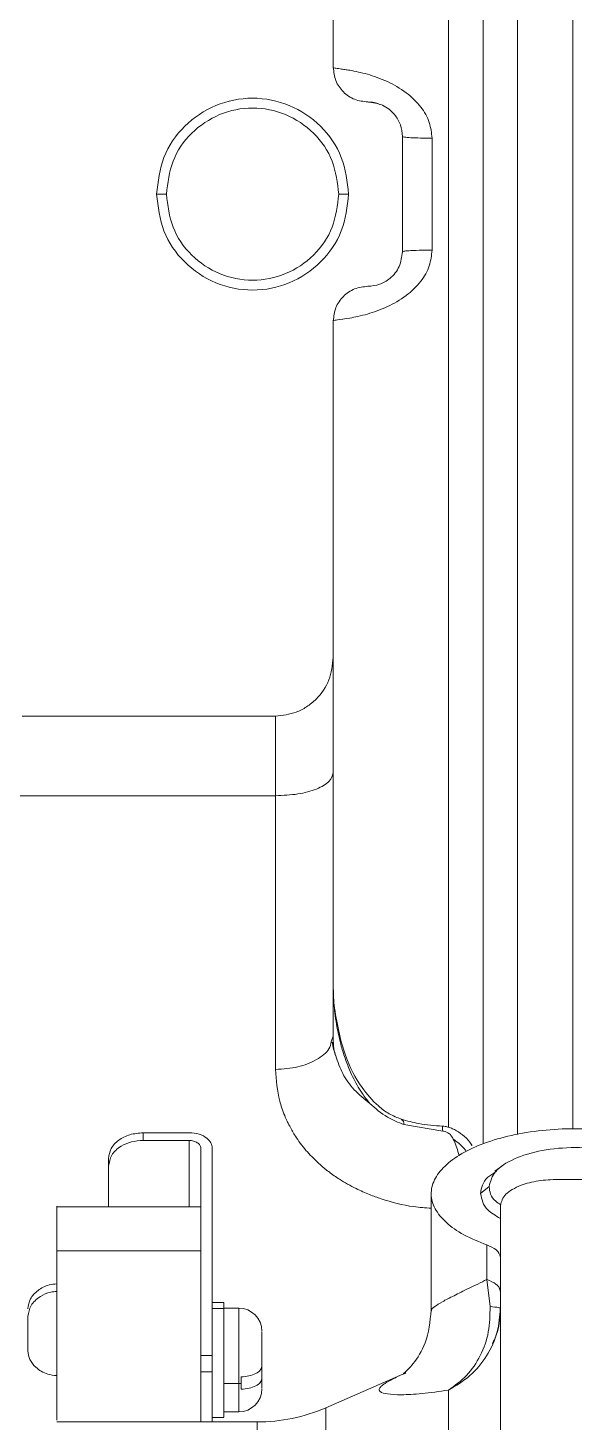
# Model space of a CAD drawing. Header units: millimetres. Extents: x 169 to 14583, y -399 to 10804.
# Drawn here: x 9171.5 to 9218.9, y 6386.2 to 6507.2 of the extents above; entities that cross this region are included whole.
import ezdxf

# ---------------------------------------------------------------- set-up
doc = ezdxf.new("R2010")
doc.units = ezdxf.units.MM
doc.header["$LTSCALE"] = 35

msp = doc.modelspace()

# ---------------------------------------------------------------- linework, layer by layer
at = {"color": 7, "linetype": 'Continuous', "lineweight": 18}
for p, q in [((9197.967, 6503.797), (9197.967, 6519.902)), ((9203.967, 6497.797), (9203.967, 6487.797)), ((9206.539, 6487.947), (9206.539, 6497.647)), ((9183.492, 6492.797), (9182.64, 6492.797)), ((9199.295, 6492.797), (9198.442, 6492.797)), ((9197.967, 6452.589), (9197.967, 6481.797)), ((9170.967, 6447.501), (9192.967, 6447.501)), ((9150.967, 6440.58), (9192.967, 6440.58)), ((9197.796, 6419.224), (9197.967, 6419.722)), ((9197.967, 6419.372), (9197.967, 6418.762)), ((9204.105, 6412.031), (9207.461, 6411.466)), ((9181.467, 6410.661), (9181.467, 6411.328)), ((9181.467, 6411.328), (9185.467, 6411.328)), ((9185.467, 6410.661), (9181.467, 6410.661)), ((9185.467, 6404.894), (9185.467, 6410.661)), ((9186.467, 6409.995), (9186.467, 6391.994)), ((9187.467, 6409.995), (9187.467, 6395.328)), ((9178.467, 6408.425), (9178.467, 6409.092)), ((9178.467, 6404.894), (9178.467, 6408.425)), ((9212.607, 6408.44), (9211.98, 6407.99)), ((9217.467, 6407.282), (9227.467, 6407.282)), ((9206.467, 6406.045), (9206.467, 6395.883)), ((9211.492, 6406.669), (9210.756, 6406.044)), ((9186.467, 6404.894), (9173.967, 6404.894)), ((9212.467, 6405.026), (9212.467, 6367.138)), ((9173.967, 6401.075), (9186.467, 6401.075)), ((9173.967, 6401.075), (9173.967, 6386.374)), ((9211.306, 6401.589), (9211.306, 6398.591)), ((9211.306, 6398.591), (9211.575, 6396.242)), ((9188.467, 6396.6), (9187.467, 6396.6)), ((9187.467, 6396.063), (9188.467, 6396.063)), ((9189.767, 6396.101), (9188.467, 6396.101)), ((9171.467, 6392.4), (9171.467, 6395.382)), ((9187.467, 6395.328), (9187.467, 6391.994)), ((9191.767, 6394.058), (9191.767, 6394.038)), ((9191.767, 6394.058), (9191.767, 6394.012)), ((9191.767, 6394.03), (9191.767, 6394.038)), ((9191.767, 6393.563), (9191.767, 6393.517)), ((9191.767, 6393.496), (9191.767, 6393.517)), ((9186.467, 6391.994), (9186.467, 6391.288)), ((9186.467, 6391.994), (9187.467, 6391.994)), ((9186.467, 6391.288), (9186.467, 6386.222)), ((9187.467, 6391.994), (9187.467, 6390.582)), ((9191.767, 6390.795), (9191.767, 6391.336)), ((9186.467, 6390.582), (9187.467, 6390.582)), ((9187.467, 6390.582), (9187.467, 6386.222)), ((9189.967, 6390.129), (9189.967, 6389.576)), ((9191.767, 6389.971), (9191.767, 6390.795)), ((9204.269, 6390.478), (9197.323, 6387.462)), ((9189.767, 6389.571), (9188.467, 6389.571)), ((9189.967, 6389.576), (9189.967, 6389.058)), ((9191.767, 6389.639), (9191.767, 6389.19)), ((9191.767, 6389.144), (9191.767, 6389.19)), ((9191.351, 6386.222), (9173.967, 6386.222)), ((9187.467, 6386.602), (9188.467, 6386.602)), ((9188.467, 6387.101), (9189.767, 6387.101))]:
    msp.add_line(p, q, dxfattribs=at)
for centre, radius, start, end in [((9189.767, 6394.101), 2, 0, 90), ((9189.767, 6389.101), 2, 270, 0), ((9191.351, 6401.222), 15, 270, 293.47099)]:
    msp.add_arc(centre, radius, start, end, dxfattribs=at)
for points, knots in [([(9207.967, 6588.797), (9207.967, 6588.681), (9207.967, 6588.448), (9207.967, 6586.572), (9207.967, 6583.604), (9207.967, 6579.471), (9207.967, 6574.254), (9207.967, 6568.01), (9207.967, 6560.822), (9207.967, 6552.778), (9207.967, 6543.979), (9207.967, 6534.537), (9207.967, 6524.57), (9207.967, 6514.204), (9207.967, 6503.568), (9207.967, 6492.797), (9207.967, 6482.026), (9207.967, 6471.39), (9207.967, 6461.024), (9207.967, 6451.057), (9207.967, 6441.616), (9207.967, 6432.813), (9207.967, 6424.786), (9207.967, 6417.646), (9207.967, 6413.719), (9207.967, 6411.803)], [0, 0, 0, 0, 0.04356685, 0.0871337, 0.13070056, 0.17426741, 0.21783426, 0.26140111, 0.30496796, 0.34853482, 0.39210167, 0.43566852, 0.47923537, 0.52280222, 0.56636907, 0.60993593, 0.65350278, 0.69706963, 0.74063648, 0.78420333, 0.82777019, 0.87133704, 0.91490389, 0.95847074, 1, 1, 1, 1]), ([(9210.967, 6588.797), (9210.967, 6588.708), (9210.967, 6588.53), (9210.967, 6587.093), (9210.967, 6584.814), (9210.967, 6581.631), (9210.967, 6577.598), (9210.967, 6572.746), (9210.967, 6567.125), (9210.967, 6560.788), (9210.967, 6553.797), (9210.967, 6546.218), (9210.967, 6538.124), (9210.967, 6529.594), (9210.967, 6520.709), (9210.967, 6511.556), (9210.967, 6502.222), (9210.967, 6492.797), (9210.967, 6483.372), (9210.967, 6474.038), (9210.967, 6464.885), (9210.967, 6456), (9210.967, 6447.47), (9210.967, 6439.376), (9210.967, 6431.799), (9210.967, 6424.799), (9210.967, 6418.493), (9210.967, 6413.639), (9210.967, 6411.215), (9210.967, 6410.366)], [0, 0, 0, 0, 0.0376806, 0.0753612, 0.1130418, 0.1507224, 0.188403, 0.2260836, 0.2637642, 0.3014448, 0.3391255, 0.3768061, 0.4144867, 0.4521673, 0.4898479, 0.5275285, 0.5652091, 0.6028897, 0.6405703, 0.6782509, 0.7159315, 0.7536121, 0.7912927, 0.8289733, 0.8666539, 0.9043345, 0.9420152, 0.9796958, 1, 1, 1, 1]), ([(9213.967, 6585.797), (9213.967, 6585.683), (9213.967, 6585.456), (9213.967, 6583.636), (9213.967, 6580.766), (9213.967, 6576.762), (9213.967, 6571.703), (9213.967, 6565.658), (9213.967, 6558.697), (9213.967, 6550.901), (9213.967, 6542.377), (9213.967, 6533.233), (9213.967, 6523.577), (9213.967, 6513.533), (9213.967, 6503.232), (9213.967, 6492.797), (9213.967, 6482.362), (9213.967, 6472.061), (9213.967, 6462.017), (9213.967, 6452.361), (9213.967, 6443.216), (9213.967, 6434.696), (9213.967, 6426.889), (9213.967, 6419.966), (9213.967, 6414.669), (9213.967, 6412.111), (9213.967, 6411.183)], [0, 0, 0, 0, 0.0424381, 0.0848541, 0.1272763, 0.1697223, 0.2121452, 0.2545615, 0.2969985, 0.3394355, 0.3818518, 0.4242746, 0.4667208, 0.5091436, 0.5515599, 0.593997, 0.636434, 0.6788503, 0.7212731, 0.7637193, 0.8061421, 0.8485584, 0.8909955, 0.9334324, 0.9758487, 1, 1, 1, 1]), ([(9218.767, 6581.047), (9218.767, 6580.94), (9218.767, 6580.726), (9218.767, 6579.002), (9218.767, 6576.273), (9218.767, 6572.474), (9218.767, 6567.678), (9218.767, 6561.939), (9218.767, 6555.33), (9218.767, 6547.936), (9218.767, 6539.848), (9218.767, 6531.168), (9218.767, 6522.005), (9218.767, 6512.476), (9218.767, 6502.699), (9218.767, 6492.797), (9218.767, 6482.895), (9218.767, 6473.118), (9218.767, 6463.589), (9218.767, 6454.426), (9218.767, 6445.747), (9218.767, 6437.658), (9218.767, 6430.267), (9218.767, 6423.645), (9218.767, 6417.955), (9218.767, 6413.93), (9218.767, 6412.193), (9218.767, 6411.674)], [0, 0, 0, 0, 0.0409401, 0.0818802, 0.1228203, 0.1637604, 0.2047005, 0.2456406, 0.2865807, 0.3275208, 0.3684609, 0.409401, 0.4503411, 0.4912812, 0.5322213, 0.5731614, 0.6141015, 0.6550416, 0.6959817, 0.7369218, 0.7778619, 0.818802, 0.8597421, 0.9006822, 0.9416223, 0.9825624, 1, 1, 1, 1]), ([(9200.967, 6500.797), (9200.574, 6500.843), (9199.789, 6500.936), (9198.795, 6501.625), (9198.106, 6502.62), (9198.014, 6503.405), (9197.967, 6503.797)], [0, 0, 0, 0, 0.2502322, 0.5000223, 0.7500215, 1, 1, 1, 1]), ([(9206.539, 6497.647), (9206.49, 6498.11), (9206.387, 6499.089), (9205.557, 6500.481), (9204.259, 6501.712), (9202.585, 6502.661), (9201.163, 6503.156), (9200.106, 6503.417), (9199.46, 6503.541), (9198.945, 6503.621), (9198.572, 6503.673), (9198.298, 6503.711), (9198.038, 6503.75), (9197.996, 6503.778), (9197.967, 6503.797)], [0, 0, 0, 0, 0.0817126, 0.1729314, 0.2791588, 0.3989677, 0.531831, 0.6014224, 0.6794444, 0.7313643, 0.7923214, 0.8475912, 0.8946587, 1, 1, 1, 1]), ([(9198.442, 6492.797), (9198.327, 6493.774), (9198.097, 6495.728), (9196.379, 6498.224), (9193.901, 6499.872), (9190.967, 6500.472), (9188.033, 6499.872), (9185.554, 6498.224), (9183.838, 6495.728), (9183.608, 6493.774), (9183.492, 6492.797)], [0, 0, 0, 0, 0.1250475, 0.2500062, 0.3750071, 0.5000045, 0.6250053, 0.7500027, 0.8750034, 1, 1, 1, 1]), ([(9200.967, 6500.797), (9200.995, 6500.795), (9201.05, 6500.791), (9201.384, 6500.801), (9201.832, 6500.653), (9202.015, 6500.593)], [0, 0, 0, 0, 0.3831353, 0.7484089, 1, 1, 1, 1]), ([(9200.967, 6500.797), (9201.407, 6500.741), (9202.288, 6500.627), (9203.274, 6499.824), (9203.862, 6498.835), (9203.932, 6498.143), (9203.967, 6497.797)], [0, 0, 0, 0, 0.279619, 0.5592379, 0.779619, 1, 1, 1, 1]), ([(9183.492, 6492.797), (9183.607, 6491.82), (9183.838, 6489.866), (9185.555, 6487.37), (9188.033, 6485.722), (9190.967, 6485.122), (9193.901, 6485.722), (9196.38, 6487.37), (9198.096, 6489.866), (9198.327, 6491.82), (9198.442, 6492.797)], [0, 0, 0, 0, 0.1250475, 0.2500062, 0.3750071, 0.5000045, 0.6250053, 0.7500027, 0.8750034, 1, 1, 1, 1]), ([(9197.967, 6481.797), (9197.997, 6481.816), (9198.042, 6481.845), (9198.457, 6481.906), (9199.271, 6482.008), (9200.822, 6482.32), (9202.584, 6482.933), (9204.259, 6483.883), (9205.557, 6485.113), (9206.387, 6486.505), (9206.49, 6487.484), (9206.539, 6487.947)], [0, 0, 0, 0, 0.1054369, 0.162125, 0.3203771, 0.4677477, 0.6007207, 0.7206276, 0.826941, 0.9182235, 1, 1, 1, 1]), ([(9203.967, 6487.797), (9203.911, 6487.357), (9203.797, 6486.476), (9202.994, 6485.49), (9202.005, 6484.902), (9201.313, 6484.832), (9200.967, 6484.797)], [0, 0, 0, 0, 0.27961896, 0.55923791, 0.77961896, 1, 1, 1, 1]), ([(9206.539, 6487.947), (9206.153, 6487.942), (9205.361, 6487.931), (9204.521, 6487.89), (9204.046, 6487.843), (9203.993, 6487.812), (9203.967, 6487.797)], [0, 0, 0, 0, 0.2774513, 0.5687735, 0.7925244, 1, 1, 1, 1]), ([(9197.967, 6481.797), (9198.013, 6482.19), (9198.106, 6482.975), (9198.795, 6483.97), (9199.79, 6484.658), (9200.575, 6484.751), (9200.967, 6484.797)], [0, 0, 0, 0, 0.2502322, 0.5000223, 0.7500215, 1, 1, 1, 1]), ([(9197.967, 6452.589), (9197.891, 6451.921), (9197.739, 6450.585), (9196.739, 6449.138), (9195.684, 6448.281), (9194.52, 6447.666), (9193.574, 6447.565), (9192.967, 6447.501)], [0, 0, 0, 0, 0.2532309, 0.5056572, 0.6422789, 0.770244, 1, 1, 1, 1]), ([(9197.967, 6442.573), (9197.967, 6443.983), (9197.967, 6446.802), (9197.967, 6449.783), (9197.967, 6451.763), (9197.967, 6452.314), (9197.967, 6452.589)], [0, 0, 0, 0, 0.27985032, 0.5596845, 0.77984669, 1, 1, 1, 1]), ([(9197.967, 6419.722), (9197.967, 6421.746), (9197.967, 6425.795), (9197.967, 6433.357), (9197.967, 6439.078), (9197.967, 6442.573)], [0, 0, 0, 0, 0.2800255, 0.5600516, 1, 1, 1, 1]), ([(9197.967, 6424.236), (9197.97, 6423.981), (9197.975, 6423.447), (9198.022, 6422.608), (9198.107, 6421.699), (9198.231, 6420.82), (9198.399, 6419.913), (9198.632, 6418.924), (9199.019, 6417.644), (9199.61, 6416.208), (9200.338, 6414.891), (9200.909, 6414.164), (9201.138, 6413.873)], [0, 0, 0, 0, 0.0696791, 0.1460594, 0.2291203, 0.3188229, 0.3878567, 0.4800067, 0.595099, 0.7505713, 0.8998867, 1, 1, 1, 1]), ([(9203.873, 6412.501), (9203.513, 6412.644), (9202.804, 6412.927), (9201.612, 6413.826), (9200.217, 6415.432), (9198.696, 6418.386), (9198.279, 6420.904), (9198.028, 6422.414)], [0, 0, 0, 0, 0.0994484, 0.1958323, 0.3747935, 0.6249923, 1, 1, 1, 1]), ([(9192.967, 6416.822), (9193.623, 6416.865), (9194.936, 6416.952), (9196.572, 6417.626), (9197.609, 6418.431), (9197.747, 6419.016), (9197.796, 6419.224)], [0, 0, 0, 0, 0.28156824, 0.56313649, 0.84470473, 1, 1, 1, 1]), ([(9198.191, 6418), (9198.122, 6418.193), (9197.983, 6418.58), (9197.917, 6418.988), (9197.883, 6419.193)], [0, 0, 0, 0, 0.4969841, 1, 1, 1, 1]), ([(9197.967, 6419.722), (9197.969, 6419.143), (9197.972, 6418.553), (9198.182, 6418.019), (9198.186, 6418.008)], [0, 0, 0, 0, 0.9805983, 1, 1, 1, 1]), ([(9198.186, 6418.008), (9198.361, 6417.485), (9198.715, 6416.426), (9199.725, 6415.014), (9200.667, 6414.253), (9201.138, 6413.873)], [0, 0, 0, 0, 0.3282202, 0.6636214, 1, 1, 1, 1]), ([(9192.967, 6416.822), (9193.031, 6415.897), (9193.109, 6414.76), (9193.507, 6413.451), (9193.723, 6412.866), (9193.914, 6412.432), (9194.043, 6412.165), (9194.096, 6412.059), (9194.123, 6412.005), (9194.129, 6411.994), (9194.15, 6411.953), (9194.319, 6411.625), (9194.624, 6411.103), (9195.103, 6410.411), (9195.577, 6409.816), (9196.106, 6409.233), (9196.691, 6408.666), (9197.203, 6408.23), (9197.808, 6407.762), (9198.637, 6407.184), (9199.811, 6406.522), (9201.037, 6405.974), (9202.672, 6405.385), (9204.463, 6404.911), (9205.96, 6404.814), (9206.467, 6404.781)], [0, 0, 0, 0, 0.1516312, 0.186405, 0.2248222, 0.2538883, 0.2639031, 0.2731263, 0.2731916, 0.2737119, 0.2751625, 0.2806586, 0.3335817, 0.3726089, 0.4150574, 0.4535708, 0.4954084, 0.5405544, 0.5555888, 0.6102657, 0.6903312, 0.7503236, 0.8001377, 0.9323488, 1, 1, 1, 1]), ([(9201.138, 6413.873), (9201.626, 6413.441), (9202.516, 6412.655), (9203.611, 6412.225), (9204.105, 6412.031)], [0, 0, 0, 0, 0.5483391, 1, 1, 1, 1]), ([(9204.105, 6412.031), (9204.073, 6412.225), (9204.03, 6412.478), (9203.892, 6412.457), (9203.86, 6412.452)], [0, 0, 0, 0, 0.7674657, 1, 1, 1, 1]), ([(9207.448, 6411.897), (9206.753, 6411.948), (9205.52, 6412.039), (9204.374, 6412.36), (9203.874, 6412.501)], [0, 0, 0, 0, 0.5634908, 1, 1, 1, 1]), ([(9230.197, 6408.52), (9229.734, 6408.885), (9228.802, 6409.62), (9226.738, 6410.503), (9224.35, 6411.186), (9221.677, 6411.596), (9218.87, 6411.73), (9216.061, 6411.566), (9213.388, 6411.142), (9211.014, 6410.455), (9209.037, 6409.546), (9207.574, 6408.452), (9206.646, 6407.245), (9206.364, 6405.979), (9206.709, 6404.715), (9207.703, 6403.521), (9209.2, 6402.429), (9210.607, 6401.868), (9211.306, 6401.589)], [0, 0, 0, 0, 0.0620635, 0.1249873, 0.1878814, 0.249995, 0.3120555, 0.3749934, 0.4378782, 0.4999932, 0.5620538, 0.6249917, 0.6878765, 0.7499915, 0.8120557, 0.8749536, 0.9378523, 1, 1, 1, 1]), ([(9207.461, 6411.466), (9207.457, 6411.624), (9207.45, 6411.879), (9207.431, 6411.859), (9207.423, 6411.851)], [0, 0, 0, 0, 0.6188325, 1, 1, 1, 1]), ([(9209.945, 6410.328), (9209.762, 6410.565), (9209.416, 6411.015), (9208.794, 6411.44), (9208.312, 6411.682), (9207.979, 6411.806), (9207.673, 6411.884), (9207.507, 6411.893), (9207.425, 6411.897)], [0, 0, 0, 0, 0.2923512, 0.5549851, 0.6742887, 0.7866096, 0.8941486, 1, 1, 1, 1]), ([(9178.467, 6409.092), (9178.512, 6409.385), (9178.603, 6409.971), (9179.296, 6410.71), (9180.288, 6411.227), (9181.074, 6411.294), (9181.467, 6411.328)], [0, 0, 0, 0, 0.249984, 0.4999889, 0.7499029, 1, 1, 1, 1]), ([(9178.467, 6408.425), (9178.524, 6408.753), (9178.637, 6409.41), (9179.44, 6410.145), (9180.429, 6410.583), (9181.121, 6410.635), (9181.467, 6410.661)], [0, 0, 0, 0, 0.279619, 0.559238, 0.779619, 1, 1, 1, 1]), ([(9185.467, 6411.328), (9185.761, 6411.303), (9186.348, 6411.253), (9187.005, 6410.896), (9187.397, 6410.456), (9187.444, 6410.148), (9187.467, 6409.995)], [0, 0, 0, 0, 0.279619, 0.5592378, 0.7796189, 1, 1, 1, 1]), ([(9185.467, 6410.661), (9185.532, 6410.659), (9185.659, 6410.654), (9185.909, 6410.601), (9186.181, 6410.472), (9186.376, 6410.29), (9186.457, 6410.124), (9186.464, 6410.038), (9186.467, 6409.995)], [0, 0, 0, 0, 0.1239627, 0.2452283, 0.4990231, 0.7534536, 0.8752545, 1, 1, 1, 1]), ([(9208.386, 6410.764), (9208.326, 6410.881), (9208.216, 6411.099), (9207.96, 6411.315), (9207.704, 6411.444), (9207.536, 6411.459), (9207.461, 6411.466)], [0, 0, 0, 0, 0.3405557, 0.6320977, 0.8362626, 1, 1, 1, 1]), ([(9208.873, 6409.329), (9208.859, 6409.398), (9208.752, 6409.932), (9208.556, 6410.377), (9208.386, 6410.764)], [0, 0, 0, 0, 0.1299276, 1, 1, 1, 1]), ([(9209.509, 6409.694), (9209.457, 6409.772), (9209.292, 6410.021), (9208.913, 6410.395), (9208.56, 6410.642), (9208.386, 6410.764)], [0, 0, 0, 0, 0.18780287, 0.59865362, 1, 1, 1, 1]), ([(9209.936, 6410.325), (9209.949, 6410.312), (9209.988, 6410.273), (9209.998, 6410.218), (9210.005, 6410.181)], [0, 0, 0, 0, 0.3192908, 1, 1, 1, 1]), ([(9226.172, 6407.282), (9226.1, 6407.512), (9225.894, 6408.18), (9224.355, 6409.112), (9221.911, 6409.865), (9218.966, 6410.128), (9216.03, 6409.864), (9213.557, 6409.115), (9211.83, 6407.992), (9211.605, 6407.11), (9211.492, 6406.669)], [0, 0, 0, 0, 0.0698263, 0.2026498, 0.335543, 0.4684321, 0.6013253, 0.7342145, 0.8670828, 1, 1, 1, 1]), ([(9212.108, 6407.953), (9211.843, 6407.793), (9210.928, 6407.244), (9210.827, 6406.542), (9210.756, 6406.044)], [0, 0, 0, 0, 0.2901594, 1, 1, 1, 1]), ([(9212.467, 6405.026), (9212.561, 6405.357), (9212.75, 6406.019), (9214.089, 6406.76), (9215.737, 6407.203), (9216.891, 6407.255), (9217.467, 6407.282)], [0, 0, 0, 0, 0.279619, 0.5592379, 0.779619, 1, 1, 1, 1]), ([(9210.756, 6406.044), (9210.844, 6405.549), (9210.987, 6404.752), (9212.06, 6404.129), (9212.467, 6403.893)], [0, 0, 0, 0, 0.6209761, 1, 1, 1, 1]), ([(9211.492, 6406.669), (9211.544, 6406.213), (9211.609, 6405.634), (9212.341, 6405.181), (9212.496, 6405.085)], [0, 0, 0, 0, 0.7888117, 1, 1, 1, 1]), ([(9173.967, 6404.889), (9173.967, 6404.89), (9173.967, 6405.11), (9173.967, 6404.474), (9173.967, 6403.181), (9173.967, 6401.777), (9173.967, 6401.075)], [0, 0, 0, 0, 0.0032312, 0.3905521, 0.6952761, 1, 1, 1, 1]), ([(9212.467, 6400.52), (9212.396, 6400.753), (9212.269, 6401.171), (9211.601, 6401.461), (9211.306, 6401.589)], [0, 0, 0, 0, 0.5589735, 1, 1, 1, 1]), ([(9211.306, 6398.591), (9210.768, 6398.327), (9209.692, 6397.797), (9208.398, 6397.168), (9207.38, 6396.641), (9206.736, 6396.235), (9206.438, 6395.979), (9206.494, 6395.898), (9206.506, 6395.882)], [0, 0, 0, 0, 0.1900122, 0.3805048, 0.5712191, 0.7617056, 0.9517067, 1, 1, 1, 1]), ([(9212.467, 6397.522), (9212.448, 6397.636), (9212.409, 6397.866), (9212.066, 6398.255), (9211.593, 6398.464), (9211.306, 6398.591)], [0, 0, 0, 0, 0.2773861, 0.5620161, 1, 1, 1, 1]), ([(9171.467, 6396.049), (9171.512, 6396.342), (9171.602, 6396.929), (9172.299, 6397.661), (9173.136, 6398.126), (9173.747, 6398.188), (9173.967, 6398.21)], [0, 0, 0, 0, 0.2805286, 0.5610807, 0.8415308, 1, 1, 1, 1]), ([(9171.467, 6395.382), (9171.523, 6395.711), (9171.636, 6396.368), (9172.443, 6397.094), (9173.274, 6397.489), (9173.793, 6397.537), (9173.967, 6397.553)], [0, 0, 0, 0, 0.3136262, 0.6272525, 0.8744362, 1, 1, 1, 1]), ([(9188.467, 6396.552), (9188.467, 6396.566), (9188.467, 6396.674), (9188.467, 6396.348), (9188.467, 6396.063)], [0, 0, 0, 0, 0.1252057, 1, 1, 1, 1]), ([(9188.467, 6396.063), (9188.467, 6395.701), (9188.467, 6394.976), (9188.467, 6393.193), (9188.467, 6391.219), (9188.467, 6389.283), (9188.467, 6387.725), (9188.467, 6386.729), (9188.467, 6386.674), (9188.467, 6386.649)], [0, 0, 0, 0, 0.1459746, 0.2917059, 0.4375514, 0.5833904, 0.729236, 0.875075, 1, 1, 1, 1]), ([(9189.767, 6396.048), (9189.767, 6396.064), (9189.767, 6396.168), (9189.767, 6395.684), (9189.767, 6394.62), (9189.767, 6393.043), (9189.767, 6391.24), (9189.767, 6390.128), (9189.767, 6389.571)], [0, 0, 0, 0, 0.0366806, 0.2293445, 0.4220084, 0.6146723, 0.8073361, 1, 1, 1, 1]), ([(9206.467, 6395.935), (9206.36, 6394.944), (9206.163, 6393.11), (9204.943, 6391.251), (9204.235, 6390.57), (9204.019, 6390.403), (9204.056, 6390.413), (9204.061, 6390.414)], [0, 0, 0, 0, 0.34948954, 0.64690351, 0.88511843, 0.98476263, 1, 1, 1, 1]), ([(9211.575, 6396.242), (9211.564, 6395.498), (9211.542, 6394.014), (9210.795, 6391.946), (9209.614, 6390.168), (9208.508, 6389.382), (9207.954, 6388.989)], [0, 0, 0, 0, 0.2507821, 0.5007915, 0.7503643, 1, 1, 1, 1]), ([(9207.954, 6388.989), (9208.604, 6389.372), (9209.897, 6390.136), (9211.35, 6391.92), (9212.296, 6393.951), (9212.412, 6395.397), (9212.467, 6396.084)], [0, 0, 0, 0, 0.2551221, 0.5083166, 0.7664145, 1, 1, 1, 1]), ([(9211.575, 6396.242), (9211.859, 6396.216), (9212.363, 6396.169), (9212.436, 6396.11), (9212.467, 6396.084)], [0, 0, 0, 0, 0.5629473, 1, 1, 1, 1]), ([(9211.771, 6393.031), (9211.845, 6393.165), (9212.369, 6394.099), (9212.414, 6395.208), (9212.453, 6396.159)], [0, 0, 0, 0, 0.1430092, 1, 1, 1, 1]), ([(9191.767, 6394.012), (9191.767, 6393.952), (9191.767, 6393.846), (9191.767, 6393.65), (9191.767, 6393.563)], [0, 0, 0, 0, 0.5593966, 1, 1, 1, 1]), ([(9191.767, 6393.496), (9191.767, 6393.312), (9191.767, 6392.948), (9191.767, 6392.094), (9191.767, 6391.441), (9191.767, 6391.042)], [0, 0, 0, 0, 0.28337021, 0.5614229, 1, 1, 1, 1]), ([(9173.967, 6390.248), (9173.701, 6390.277), (9172.998, 6390.356), (9172.163, 6390.895), (9171.571, 6391.626), (9171.502, 6392.142), (9171.467, 6392.4)], [0, 0, 0, 0, 0.1910796, 0.5050655, 0.7525327, 1, 1, 1, 1]), ([(9191.767, 6391.042), (9191.742, 6390.93), (9191.691, 6390.704), (9191.263, 6390.419), (9190.687, 6390.197), (9190.204, 6390.152), (9189.967, 6390.129)], [0, 0, 0, 0, 0.2501719, 0.505469, 0.7567474, 1, 1, 1, 1]), ([(9189.967, 6389.058), (9190.205, 6389.081), (9190.688, 6389.127), (9191.264, 6389.349), (9191.691, 6389.634), (9191.742, 6389.859), (9191.767, 6389.971)], [0, 0, 0, 0, 0.2437761, 0.4956526, 0.7503807, 1, 1, 1, 1]), ([(9191.767, 6389.971), (9191.767, 6389.78), (9191.767, 6389.53), (9191.767, 6389.409), (9191.767, 6389.38)], [0, 0, 0, 0, 0.7610889, 1, 1, 1, 1]), ([(9204.269, 6390.477), (9204.163, 6390.431), (9203.854, 6390.298), (9203.405, 6390.091), (9202.92, 6389.85), (9202.532, 6389.63), (9202.196, 6389.401), (9201.979, 6389.183), (9201.932, 6388.994), (9202.068, 6388.796), (9202.585, 6388.627), (9203.814, 6388.564), (9205.582, 6388.651), (9207.161, 6388.876), (9207.954, 6388.989)], [0, 0, 0, 0, 0.0253932, 0.073881, 0.126656, 0.1836885, 0.2339631, 0.3111965, 0.3849108, 0.4426008, 0.5764777, 0.714542, 0.8565336, 1, 1, 1, 1]), ([(9189.967, 6389.576), (9189.93, 6389.574), (9189.863, 6389.572), (9189.797, 6389.571), (9189.767, 6389.571)], [0, 0, 0, 0, 0.55998765, 1, 1, 1, 1]), ([(9189.767, 6389.571), (9189.767, 6389.08), (9189.767, 6388.098), (9189.767, 6387.23), (9189.767, 6387.178), (9189.767, 6387.154)], [0, 0, 0, 0, 0.3559209, 0.7118417, 1, 1, 1, 1]), ([(9197.325, 6322.945), (9197.325, 6325.757), (9197.325, 6331.381), (9197.325, 6339.432), (9197.325, 6347.097), (9197.325, 6354.279), (9197.325, 6360.911), (9197.325, 6366.926), (9197.325, 6372.263), (9197.325, 6376.87), (9197.325, 6380.699), (9197.325, 6383.718), (9197.325, 6385.874), (9197.325, 6387.222), (9197.325, 6387.379), (9197.325, 6387.457)], [0, 0, 0, 0, 0.0770118, 0.1540237, 0.2310355, 0.3080473, 0.3850592, 0.462071, 0.5390829, 0.6160947, 0.6931065, 0.7701184, 0.8471302, 0.924142, 1, 1, 1, 1]), ([(9191.351, 6386.141), (9191.351, 6386.167), (9191.351, 6386.348), (9191.351, 6385.549), (9191.351, 6383.683), (9191.351, 6380.567), (9191.351, 6376.382), (9191.351, 6371.146), (9191.351, 6364.941), (9191.351, 6357.847), (9191.351, 6349.963), (9191.351, 6341.388), (9191.351, 6332.265), (9191.351, 6325.83), (9191.351, 6322.612)], [0, 0, 0, 0, 0.0148677, 0.1044252, 0.1939827, 0.2835402, 0.3730976, 0.4626551, 0.5522126, 0.6417701, 0.7313276, 0.820885, 0.9104425, 1, 1, 1, 1])]:
    msp.add_open_spline(points, degree=3, knots=knots, dxfattribs=at)
for points in [[(9199.295, 6492.797), (9199.17, 6493.887), (9198.919, 6496.067), (9196.993, 6498.839), (9194.241, 6500.691), (9190.967, 6501.341), (9187.693, 6500.691), (9184.941, 6498.839), (9183.015, 6496.067), (9182.765, 6493.887), (9182.64, 6492.797)], [(9206.539, 6497.647), (9206.19, 6497.652), (9205.494, 6497.661), (9204.656, 6497.696), (9204.078, 6497.743), (9204.004, 6497.779), (9203.967, 6497.797)], [(9182.64, 6492.797), (9182.765, 6491.707), (9183.015, 6489.527), (9184.941, 6486.755), (9187.693, 6484.903), (9190.967, 6484.253), (9194.241, 6484.903), (9196.993, 6486.755), (9198.919, 6489.527), (9199.17, 6491.707), (9199.295, 6492.797)], [(9192.967, 6447.501), (9192.967, 6447.232), (9192.967, 6446.694), (9192.967, 6445.113), (9192.967, 6443.087), (9192.967, 6441.416), (9192.967, 6440.58)], [(9192.967, 6440.58), (9193.622, 6440.61), (9194.933, 6440.67), (9196.585, 6441.131), (9197.742, 6441.79), (9197.892, 6442.312), (9197.967, 6442.573)], [(9192.967, 6440.58), (9192.967, 6437.82), (9192.967, 6432.3), (9192.967, 6424.355), (9192.967, 6419.333), (9192.967, 6416.822)], [(9207.954, 6388.989), (9207.954, 6387.933), (9207.954, 6385.821), (9207.954, 6381.111), (9207.954, 6375.35), (9207.954, 6368.503), (9207.954, 6360.699), (9207.954, 6352.029), (9207.954, 6342.656), (9207.954, 6335.921), (9207.954, 6332.553)]]:
    msp.add_open_spline(points, degree=3, dxfattribs=at)

doc.saveas('drawing.dxf')
